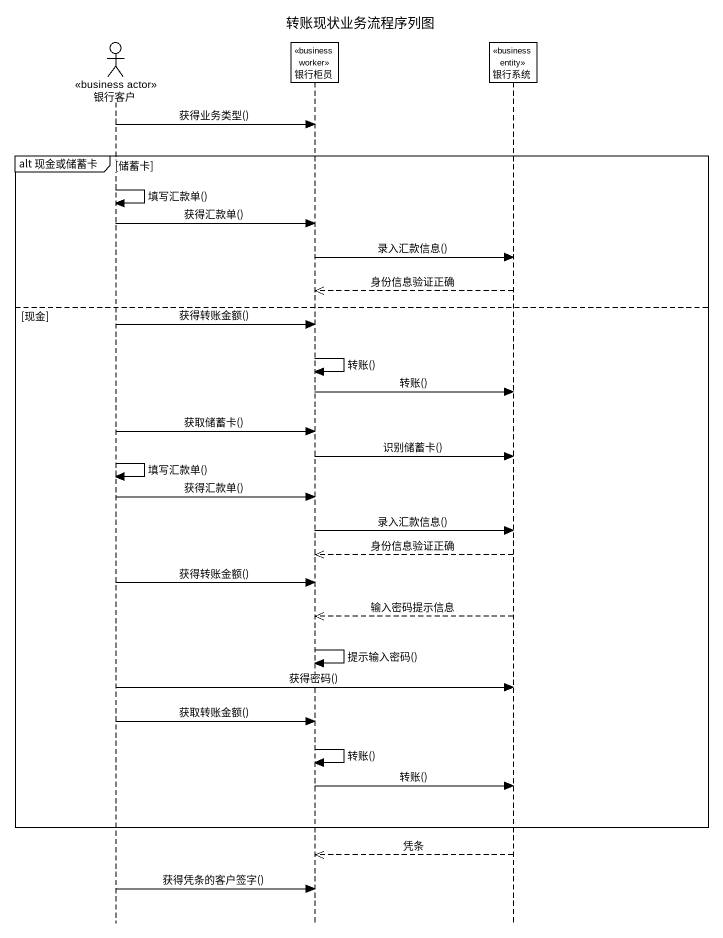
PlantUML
@startuml
title 转账现状业务流程序列图
hide footbox
actor 银行客户 <<business actor>>
participant 银行柜员 <<business worker>>
participant 银行系统 <<business entity>>

银行客户 -> 银行柜员 : 获得业务类型()
group alt 现金或储蓄卡 [储蓄卡]
  银行客户 -> 银行客户 : 填写汇款单()
  银行客户 -> 银行柜员 : 获得汇款单()
  银行柜员 -> 银行系统 : 录入汇款信息()
  银行系统 -->> 银行柜员 : 身份信息验证正确
else 现金
  银行客户 -> 银行柜员 : 获得转账金额()
  银行柜员 -> 银行柜员 : 转账()
  银行柜员 -> 银行系统 : 转账()
  银行客户 -> 银行柜员 : 获取储蓄卡()
  银行柜员 -> 银行系统 : 识别储蓄卡()
  银行客户 -> 银行客户 : 填写汇款单()
  银行客户 -> 银行柜员 : 获得汇款单()
  银行柜员 -> 银行系统 : 录入汇款信息()
  银行系统 -->> 银行柜员 : 身份信息验证正确
  银行客户 -> 银行柜员 : 获得转账金额()
  银行系统 -->> 银行柜员 : 输入密码提示信息
  银行柜员 -> 银行柜员 : 提示输入密码()
  银行客户 -> 银行系统 : 获得密码()
  银行客户 -> 银行柜员 : 获取转账金额()
  银行柜员 -> 银行柜员 : 转账()
  银行柜员 -> 银行系统 : 转账()
end
银行系统 -->> 银行柜员 : 凭条
银行客户 -> 银行柜员 : 获得凭条的客户签字()
@enduml
